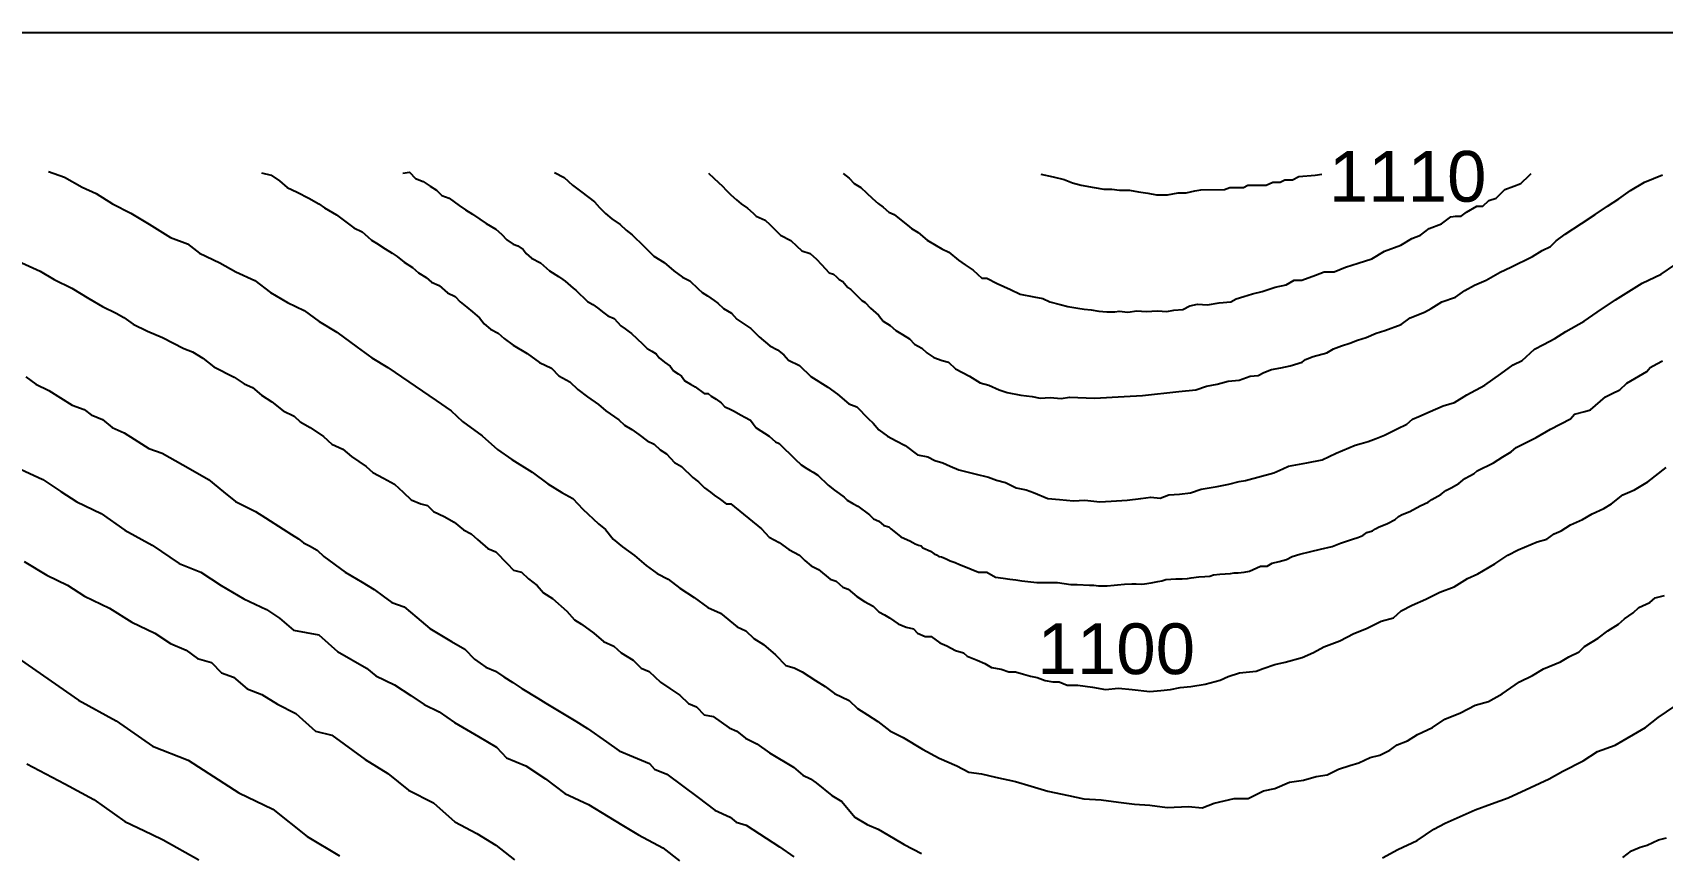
# Model space of a CAD drawing. Header units: millimetres. Extents: x 19067981 to 38137102, y 2652003 to 2652615.
# Drawn here: x 19068186.97 to 19068196.78, y 2652524.13 to 2652529.07 of the extents above; entities that cross this region are included whole.
import ezdxf

# ---------------------------------------------------------------- set-up
doc = ezdxf.new("R2010")
doc.units = ezdxf.units.MM
doc.styles.get("Standard").update_dxf_attribs({"font": 'arial.ttf'})

msp = doc.modelspace()

# ---------------------------------------------------------------- linework, layer by layer
for points in [[(19068173.8263, 2652529.0733), (19068202.3451, 2652529.0733), (19068202.3451, 2652508.8604), (19068173.8262, 2652508.8604), (19068173.8262, 2652529.0732)], [(19068187.063, 2652528.2381), (19068187.1595, 2652528.2035), (19068187.2656, 2652528.1425), (19068187.3497, 2652528.1043), (19068187.4486, 2652528.0425), (19068187.5588, 2652527.9863), (19068187.6689, 2652527.9196), (19068187.7985, 2652527.8412), (19068187.9008, 2652527.8026), (19068187.9716, 2652527.7456), (19068188.0954, 2652527.6878), (19068188.1903, 2652527.634), (19068188.3058, 2652527.5822), (19068188.3999, 2652527.5099), (19068188.5012, 2652527.4497), (19068188.6028, 2652527.4001), (19068188.6929, 2652527.3351), (19068188.7982, 2652527.27), (19068188.9205, 2652527.1806), (19068189.0089, 2652527.1159), (19068189.1054, 2652527.0577), (19068189.3973, 2652526.8585), (19068189.4862, 2652526.7979), (19068189.5547, 2652526.7337), (19068189.6732, 2652526.647), (19068189.7657, 2652526.5648), (19068189.8511, 2652526.5035), (19068189.9745, 2652526.4278), (19068190.0679, 2652526.3575), (19068190.1528, 2652526.3059), (19068190.2183, 2652526.2688), (19068190.279, 2652526.2052), (19068190.3733, 2652526.1171), (19068190.4151, 2652526.0832), (19068190.4614, 2652526.0248), (19068190.5171, 2652525.9778), (19068190.5901, 2652525.927), (19068190.6607, 2652525.8661), (19068190.727, 2652525.8173), (19068190.7928, 2652525.784), (19068190.8619, 2652525.7308), (19068190.9498, 2652525.6738), (19068191.0317, 2652525.614), (19068191.1073, 2652525.5801), (19068191.2072, 2652525.4967), (19068191.2591, 2652525.4725), (19068191.308, 2652525.4273), (19068191.3656, 2652525.3919), (19068191.4383, 2652525.3284), (19068191.5015, 2652525.2642), (19068191.5514, 2652525.2508), (19068191.5982, 2652525.2262), (19068191.6801, 2652525.1751), (19068191.7383, 2652525.1388), (19068191.7932, 2652525.0955), (19068191.8828, 2652525.0536), (19068191.9316, 2652525.0064), (19068191.9918, 2652524.9678), (19068192.0535, 2652524.9283), (19068192.1267, 2652524.8721), (19068192.2069, 2652524.8315), (19068192.3224, 2652524.7608), (19068192.4226, 2652524.7064), (19068192.5298, 2652524.6614), (19068192.6023, 2652524.6229), (19068192.6773, 2652524.6126), (19068192.7617, 2652524.5921), (19068192.883, 2652524.5659), (19068192.9769, 2652524.538), (19068193.0776, 2652524.508), (19068193.2021, 2652524.482), (19068193.2936, 2652524.4629), (19068193.3978, 2652524.4571), (19068193.5027, 2652524.4427), (19068193.5983, 2652524.4296), (19068193.6922, 2652524.4232), (19068193.7956, 2652524.4098), (19068193.9246, 2652524.417), (19068194.0069, 2652524.4088), (19068194.0784, 2652524.437), (19068194.1986, 2652524.4649), (19068194.2829, 2652524.4649), (19068194.3754, 2652524.5111), (19068194.4443, 2652524.525), (19068194.5318, 2652524.563), (19068194.6159, 2652524.574), (19068194.6915, 2652524.5956), (19068194.7594, 2652524.6074), (19068194.8262, 2652524.6403), (19068194.8956, 2652524.6618), (19068194.9484, 2652524.6782), (19068195.0183, 2652524.7114), (19068195.0748, 2652524.7243), (19068195.135, 2652524.7551), (19068195.1803, 2652524.7874), (19068195.2414, 2652524.8105), (19068195.3031, 2652524.8485), (19068195.3924, 2652524.891), (19068195.4669, 2652524.9413), (19068195.56, 2652524.9799), (19068195.6496, 2652525.0254), (19068195.7299, 2652525.0485), (19068195.8126, 2652525.0947), (19068195.9162, 2652525.1668), (19068195.9933, 2652525.2048), (19068196.0602, 2652525.2438), (19068196.1637, 2652525.2862), (19068196.2131, 2652525.3165), (19068196.2753, 2652525.3473), (19068196.3077, 2652525.3797), (19068196.3897, 2652525.4298), (19068196.4478, 2652525.474), (19068196.511, 2652525.513), (19068196.548, 2652525.5459), (19068196.5996, 2652525.5806), (19068196.6346, 2652525.614), (19068196.7009, 2652525.6437), (19068196.7333, 2652525.6715), (19068196.7883, 2652525.6853)], [(19068189.1951, 2652528.2282), (19068189.2356, 2652528.2324), (19068189.271, 2652528.1943), (19068189.3174, 2652528.1767), (19068189.3608, 2652528.1489), (19068189.3981, 2652528.1251), (19068189.4312, 2652528.0937), (19068189.4752, 2652528.0761), (19068189.5355, 2652528.0337), (19068189.5739, 2652528.0068), (19068189.6157, 2652527.9814), (19068189.6598, 2652527.95), (19068189.6979, 2652527.9248), (19068189.7545, 2652527.8905), (19068189.7887, 2652527.8595), (19068189.821, 2652527.8254), (19068189.8595, 2652527.8002), (19068189.8884, 2652527.7908), (19068189.9205, 2652527.7674), (19068189.9382, 2652527.7449), (19068189.97, 2652527.7153), (19068190.0246, 2652527.6886), (19068190.0433, 2652527.6714), (19068190.0786, 2652527.6406), (19068190.1329, 2652527.6046), (19068190.1592, 2652527.5871), (19068190.1733, 2652527.5778), (19068190.2055, 2652527.5502), (19068190.2218, 2652527.5362), (19068190.2378, 2652527.5225), (19068190.3068, 2652527.4553), (19068190.3397, 2652527.4379), (19068190.3677, 2652527.4174), (19068190.4061, 2652527.3871), (19068190.4285, 2652527.3695), (19068190.467, 2652527.353), (19068190.5087, 2652527.3088), (19068190.5341, 2652527.2902), (19068190.5586, 2652527.2723), (19068190.5723, 2652527.2623), (19068190.6379, 2652527.1994), (19068190.6668, 2652527.1717), (19068190.6938, 2652527.156), (19068190.7205, 2652527.1404), (19068190.7379, 2652527.1157), (19068190.7714, 2652527.0909), (19068190.8056, 2652527.0656), (19068190.8249, 2652527.0379), (19068190.8528, 2652527.0193), (19068190.8723, 2652527.0063), (19068190.8938, 2652526.9771), (19068190.9279, 2652526.9573), (19068190.9556, 2652526.9412), (19068191.01, 2652526.9018), (19068191.033, 2652526.9018), (19068191.0516, 2652526.885), (19068191.0814, 2652526.8683), (19068191.1124, 2652526.8453), (19068191.1329, 2652526.8218), (19068191.1621, 2652526.8082), (19068191.1856, 2652526.7972), (19068191.2319, 2652526.7719), (19068191.2538, 2652526.7599), (19068191.2883, 2652526.741), (19068191.3051, 2652526.7186), (19068191.3224, 2652526.6954), (19068191.4007, 2652526.6454), (19068191.4386, 2652526.6107), (19068191.4609, 2652526.6002), (19068191.5567, 2652526.5061), (19068191.5921, 2652526.4714), (19068191.6262, 2652526.451), (19068191.6467, 2652526.4387), (19068191.6659, 2652526.4272), (19068191.6932, 2652526.4101), (19068191.7555, 2652526.3489), (19068191.794, 2652526.3204), (19068191.8222, 2652526.2995), (19068191.8523, 2652526.2772), (19068191.8697, 2652526.2603), (19068191.9045, 2652526.2398), (19068191.9335, 2652526.2227), (19068192.0047, 2652526.1717), (19068192.0285, 2652526.1468), (19068192.0596, 2652526.1328), (19068192.0913, 2652526.1063), (19068192.12, 2652526.0982), (19068192.1322, 2652526.087), (19068192.1707, 2652526.0568), (19068192.1931, 2652526.0392), (19068192.214, 2652526.0294), (19068192.247, 2652526.014), (19068192.2652, 2652526.0055), (19068192.2784, 2652525.9963), (19068192.299, 2652525.9897), (19068192.3142, 2652525.9848), (19068192.3262, 2652525.9719), (19068192.3715, 2652525.9522), (19068192.3943, 2652525.9371), (19068192.4075, 2652525.9297), (19068192.4224, 2652525.9215), (19068192.4376, 2652525.9185), (19068192.4661, 2652525.9059), (19068192.4903, 2652525.8952), (19068192.5189, 2652525.8837), (19068192.5454, 2652525.873), (19068192.5724, 2652525.8621), (19068192.66, 2652525.8256), (19068192.7101, 2652525.8256), (19068192.7622, 2652525.7955), (19068192.8083, 2652525.7895), (19068192.8497, 2652525.7841), (19068192.8847, 2652525.7796), (19068192.9204, 2652525.7749), (19068193.0103, 2652525.7632), (19068193.0811, 2652525.7632), (19068193.1363, 2652525.7632), (19068193.2164, 2652525.7523), (19068193.2535, 2652525.7523), (19068193.3276, 2652525.7475), (19068193.3544, 2652525.7475), (19068193.3827, 2652525.7445), (19068193.4336, 2652525.7445), (19068193.4758, 2652525.7479), (19068193.497, 2652525.7497), (19068193.5394, 2652525.7532), (19068193.5827, 2652525.7555), (19068193.6095, 2652525.7555), (19068193.6433, 2652525.7538), (19068193.6595, 2652525.7553), (19068193.6997, 2652525.7623), (19068193.7399, 2652525.7693), (19068193.7641, 2652525.7735), (19068193.7886, 2652525.7817), (19068193.8486, 2652525.7871), (19068193.8865, 2652525.7871), (19068193.9171, 2652525.7876), (19068193.9403, 2652525.7931), (19068193.9869, 2652525.7982), (19068194.0228, 2652525.8007), (19068194.0524, 2652525.8022), (19068194.0738, 2652525.8098), (19068194.1124, 2652525.8136), (19068194.1452, 2652525.8161), (19068194.176, 2652525.8185), (19068194.1998, 2652525.8214), (19068194.222, 2652525.8214), (19068194.2589, 2652525.8272), (19068194.2904, 2652525.8322), (19068194.3575, 2652525.8621), (19068194.3975, 2652525.8621), (19068194.427, 2652525.8799), (19068194.4699, 2652525.8908), (19068194.5139, 2652525.902), (19068194.5479, 2652525.9211), (19068194.594, 2652525.9352), (19068194.6604, 2652525.9511), (19068194.7182, 2652525.9644), (19068194.7886, 2652525.9806), (19068194.8391, 2652526.0011), (19068194.9116, 2652526.0256), (19068194.9431, 2652526.034), (19068194.9731, 2652526.0474), (19068194.9969, 2652526.0647), (19068195.0308, 2652526.0748), (19068195.0486, 2652526.0877), (19068195.068, 2652526.0962), (19068195.1221, 2652526.1198), (19068195.1668, 2652526.1436), (19068195.1882, 2652526.1613), (19068195.21, 2652526.1734), (19068195.2552, 2652526.192), (19068195.3182, 2652526.2262), (19068195.3669, 2652526.2477), (19068195.3884, 2652526.2643), (19068195.4433, 2652526.2944), (19068195.4734, 2652526.3171), (19068195.5042, 2652526.3345), (19068195.55, 2652526.3604), (19068195.5868, 2652526.3899), (19068195.6168, 2652526.4057), (19068195.6439, 2652526.42), (19068195.6607, 2652526.4366), (19068195.7605, 2652526.4833), (19068195.8165, 2652526.5193), (19068195.865, 2652526.5504), (19068195.8953, 2652526.5759), (19068195.9722, 2652526.6142), (19068196.0157, 2652526.6358), (19068196.1024, 2652526.6868), (19068196.2233, 2652526.7491), (19068196.248, 2652526.7778), (19068196.3087, 2652526.7938), (19068196.3431, 2652526.8029), (19068196.4331, 2652526.8813), (19068196.4731, 2652526.9013), (19068196.5193, 2652526.9244), (19068196.5612, 2652526.9633), (19068196.6335, 2652527.005), (19068196.6822, 2652527.0331), (19068196.7015, 2652527.057), (19068196.7429, 2652527.0797), (19068196.7774, 2652527.0986)], [(19068190.1092, 2652528.2311), (19068190.1677, 2652528.2022), (19068190.2167, 2652528.1544), (19068190.2722, 2652528.1137), (19068190.3496, 2652528.0557), (19068190.3787, 2652528.0211), (19068190.4151, 2652527.9854), (19068190.4535, 2652527.9524), (19068190.503, 2652527.9185), (19068190.5393, 2652527.8838), (19068190.5754, 2652527.8555), (19068190.646, 2652527.7872), (19068190.7069, 2652527.7283), (19068190.7694, 2652527.6888), (19068190.8265, 2652527.6396), (19068190.8796, 2652527.6015), (19068190.9237, 2652527.5795), (19068190.9723, 2652527.5309), (19068190.9973, 2652527.5101), (19068191.0296, 2652527.4887), (19068191.07, 2652527.462), (19068191.0924, 2652527.4441), (19068191.1259, 2652527.4137), (19068191.1741, 2652527.3844), (19068191.2067, 2652527.3484), (19068191.2901, 2652527.2917), (19068191.3404, 2652527.243), (19068191.4042, 2652527.1892), (19068191.4503, 2652527.1635), (19068191.4879, 2652527.1334), (19068191.5174, 2652527.1025), (19068191.583, 2652527.0692), (19068191.6508, 2652527.0037), (19068191.7534, 2652526.9391), (19068191.8115, 2652526.8967), (19068191.8789, 2652526.8402), (19068191.9271, 2652526.8205), (19068191.9968, 2652526.7517), (19068192.0259, 2652526.7229), (19068192.0601, 2652526.6823), (19068192.113, 2652526.6448), (19068192.164, 2652526.6173), (19068192.219, 2652526.5876), (19068192.2923, 2652526.5333), (19068192.356, 2652526.5199), (19068192.3977, 2652526.4984), (19068192.4448, 2652526.4836), (19068192.4906, 2652526.465), (19068192.5416, 2652526.4424), (19068192.5908, 2652526.4308), (19068192.6385, 2652526.4174), (19068192.7207, 2652526.3986), (19068192.7687, 2652526.3804), (19068192.8227, 2652526.3652), (19068192.8871, 2652526.3328), (19068192.9463, 2652526.3213), (19068192.9922, 2652526.3049), (19068193.0777, 2652526.269), (19068193.147, 2652526.2641), (19068193.2311, 2652526.2548), (19068193.2996, 2652526.2593), (19068193.3908, 2652526.2485), (19068193.4593, 2652526.253), (19068193.555, 2652526.2592), (19068193.6366, 2652526.2701), (19068193.6972, 2652526.2781), (19068193.7527, 2652526.2712), (19068193.8048, 2652526.2906), (19068193.8689, 2652526.2965), (19068193.9363, 2652526.304), (19068193.9999, 2652526.3253), (19068194.0959, 2652526.3424), (19068194.1671, 2652526.355), (19068194.2285, 2652526.3721), (19068194.2676, 2652526.3788), (19068194.4369, 2652526.4241), (19068194.4923, 2652526.4485), (19068194.5265, 2652526.4635), (19068194.6364, 2652526.4845), (19068194.7288, 2652526.5021), (19068194.8118, 2652526.5426), (19068194.9266, 2652526.5904), (19068194.9638, 2652526.6006), (19068195.0052, 2652526.612), (19068195.0528, 2652526.6307), (19068195.1039, 2652526.6507), (19068195.1799, 2652526.6884), (19068195.2386, 2652526.7176), (19068195.2725, 2652526.7461), (19068195.3098, 2652526.7623), (19068195.3784, 2652526.7921), (19068195.4568, 2652526.8262), (19068195.5249, 2652526.8473), (19068195.6, 2652526.8935), (19068195.7082, 2652526.9512), (19068195.8034, 2652527.0199), (19068195.8775, 2652527.0734), (19068195.9315, 2652527.0998), (19068196.0062, 2652527.168), (19068196.0609, 2652527.1962), (19068196.1292, 2652527.2315), (19068196.1956, 2652527.2755), (19068196.3053, 2652527.3377), (19068196.3834, 2652527.3911), (19068196.4928, 2652527.4659), (19068196.6536, 2652527.5651), (19068196.7696, 2652527.6198), (19068196.8508, 2652527.6762)], [(19068191.0356, 2652528.227), (19068191.0675, 2652528.1976), (19068191.0959, 2652528.1714), (19068191.12, 2652528.1492), (19068191.1422, 2652528.1258), (19068191.1691, 2652528.0975), (19068191.2029, 2652528.0675), (19068191.231, 2652528.0426), (19068191.2709, 2652528.0177), (19068191.3036, 2652527.9867), (19068191.3229, 2652527.9684), (19068191.3755, 2652527.9438), (19068191.4053, 2652527.9184), (19068191.439, 2652527.8838), (19068191.4684, 2652527.8537), (19068191.5315, 2652527.8222), (19068191.5658, 2652527.7897), (19068191.5977, 2652527.7595), (19068191.6475, 2652527.7449), (19068191.6857, 2652527.7106), (19068191.7152, 2652527.6782), (19068191.7608, 2652527.6281), (19068191.7885, 2652527.6202), (19068191.8048, 2652527.6035), (19068191.8211, 2652527.587), (19068191.8446, 2652527.5757), (19068191.8729, 2652527.54), (19068191.8914, 2652527.5266), (19068191.9258, 2652527.4931), (19068191.9412, 2652527.4781), (19068191.9586, 2652527.4612), (19068191.9782, 2652527.4485), (19068192.0105, 2652527.4155), (19068192.0583, 2652527.3737), (19068192.0874, 2652527.3376), (19068192.1282, 2652527.3112), (19068192.1636, 2652527.2815), (19068192.2033, 2652527.2564), (19068192.2456, 2652527.2296), (19068192.2757, 2652527.1992), (19068192.3186, 2652527.1741), (19068192.3487, 2652527.1458), (19068192.3909, 2652527.1172), (19068192.4412, 2652527.0995), (19068192.4792, 2652527.0907), (19068192.5213, 2652527.0504), (19068192.6061, 2652527.0058), (19068192.671, 2652526.9652), (19068192.7221, 2652526.9514), (19068192.7837, 2652526.9238), (19068192.8319, 2652526.9068), (19068192.915, 2652526.8911), (19068192.9837, 2652526.8833), (19068193.0305, 2652526.8734), (19068193.0914, 2652526.8776), (19068193.1582, 2652526.872), (19068193.2082, 2652526.8797), (19068193.3577, 2652526.8727), (19068193.5375, 2652526.883), (19068193.6469, 2652526.8892), (19068193.8665, 2652526.9131), (19068193.969, 2652526.9242), (19068194.0332, 2652526.945), (19068194.097, 2652526.9567), (19068194.1633, 2652526.9758), (19068194.2295, 2652526.9808), (19068194.2946, 2652527.006), (19068194.3439, 2652527.0106), (19068194.3772, 2652527.0268), (19068194.4236, 2652527.0452), (19068194.48, 2652527.0567), (19068194.5361, 2652527.0681), (19068194.6076, 2652527.0907), (19068194.6281, 2652527.1052), (19068194.6745, 2652527.1246), (19068194.7561, 2652527.1464), (19068194.7969, 2652527.1694), (19068194.8457, 2652527.1892), (19068194.8953, 2652527.2037), (19068194.9402, 2652527.2226), (19068194.9937, 2652527.2382), (19068195.0532, 2652527.2647), (19068195.1054, 2652527.2805), (19068195.2039, 2652527.3169), (19068195.2571, 2652527.3562), (19068195.3444, 2652527.3917), (19068195.384, 2652527.4122), (19068195.4492, 2652527.4536), (19068195.5302, 2652527.4804), (19068195.5861, 2652527.5207), (19068195.6453, 2652527.5536), (19068195.7153, 2652527.5839), (19068195.7992, 2652527.6317), (19068195.8634, 2652527.6614), (19068195.9936, 2652527.7268), (19068196.0531, 2652527.7618), (19068196.1031, 2652527.7857), (19068196.1368, 2652527.8207), (19068196.1906, 2652527.8596), (19068196.2896, 2652527.925), (19068196.3719, 2652527.9793), (19068196.4454, 2652528.0279), (19068196.514, 2652528.0727), (19068196.5839, 2652528.1239), (19068196.6686, 2652528.1737), (19068196.776, 2652528.218)], [(19068191.8453, 2652528.2249), (19068191.8823, 2652528.1965), (19068191.9119, 2652528.1656), (19068191.9524, 2652528.1403), (19068191.9854, 2652528.1095), (19068192.0228, 2652528.0746), (19068192.0557, 2652528.0439), (19068192.0873, 2652528.0235), (19068192.1214, 2652527.9935), (19068192.1536, 2652527.9791), (19068192.1855, 2652527.953), (19068192.2329, 2652527.9144), (19068192.258, 2652527.8939), (19068192.2978, 2652527.8709), (19068192.352, 2652527.8236), (19068192.4054, 2652527.7912), (19068192.4386, 2652527.771), (19068192.4823, 2652527.7524), (19068192.5396, 2652527.7031), (19068192.5809, 2652527.6758), (19068192.6289, 2652527.644), (19068192.6794, 2652527.5956), (19068192.7108, 2652527.5956), (19068192.7718, 2652527.5635), (19068192.8528, 2652527.5265), (19068192.9114, 2652527.4997), (19068192.993, 2652527.4832), (19068193.0468, 2652527.4722), (19068193.0891, 2652527.4533), (19068193.1509, 2652527.4376), (19068193.1978, 2652527.4254), (19068193.2582, 2652527.4152), (19068193.2953, 2652527.4088), (19068193.3378, 2652527.4052), (19068193.3851, 2652527.3963), (19068193.4318, 2652527.3919), (19068193.4797, 2652527.3919), (19068193.5072, 2652527.3966), (19068193.559, 2652527.3918), (19068193.6139, 2652527.3983), (19068193.6695, 2652527.3942), (19068193.7382, 2652527.3993), (19068193.7927, 2652527.3952), (19068193.8359, 2652527.4031), (19068193.8894, 2652527.4075), (19068193.9317, 2652527.4288), (19068193.9787, 2652527.4391), (19068194.0377, 2652527.4357), (19068194.1084, 2652527.4463), (19068194.1793, 2652527.4525), (19068194.2113, 2652527.472), (19068194.2562, 2652527.4858), (19068194.3093, 2652527.5019), (19068194.3682, 2652527.5151), (19068194.4447, 2652527.5414), (19068194.5123, 2652527.5555), (19068194.5596, 2652527.5844), (19068194.6052, 2652527.5827), (19068194.6879, 2652527.6139), (19068194.7406, 2652527.6338), (19068194.7999, 2652527.6338), (19068194.8679, 2652527.6614), (19068194.9454, 2652527.6857), (19068195.0282, 2652527.7117), (19068195.1042, 2652527.7585), (19068195.2028, 2652527.794), (19068195.2687, 2652527.8334), (19068195.3208, 2652527.8547), (19068195.3732, 2652527.8939), (19068195.4473, 2652527.9217), (19068195.5023, 2652527.9636), (19068195.5301, 2652527.968), (19068195.5657, 2652527.968), (19068195.598, 2652527.9923), (19068195.6599, 2652528.0295), (19068195.6946, 2652528.0295), (19068195.7313, 2652528.0631), (19068195.776, 2652528.0777), (19068195.8275, 2652528.1287), (19068195.8814, 2652528.149), (19068195.9235, 2652528.1648), (19068195.9766, 2652528.2159), (19068195.9865, 2652528.2256)], [(19068186.8799, 2652527.6985), (19068187.0138, 2652527.6384), (19068187.0974, 2652527.5878), (19068187.2045, 2652527.5343), (19068187.3068, 2652527.4735), (19068187.3877, 2652527.4255), (19068187.4698, 2652527.3849), (19068187.5177, 2652527.3588), (19068187.5724, 2652527.3191), (19068187.6582, 2652527.2765), (19068187.7504, 2652527.2386), (19068187.8768, 2652527.1732), (19068187.9304, 2652527.1525), (19068187.9914, 2652527.1133), (19068188.0582, 2652527.0621), (19068188.1807, 2652527.0002), (19068188.2418, 2652526.9594), (19068188.2919, 2652526.9381), (19068188.3443, 2652526.8921), (19068188.4067, 2652526.852), (19068188.4752, 2652526.7968), (19068188.5426, 2652526.7646), (19068188.5784, 2652526.7318), (19068188.6388, 2652526.6973), (19068188.7174, 2652526.6428), (19068188.768, 2652526.5968), (19068188.8349, 2652526.5663), (19068188.8861, 2652526.5226), (19068188.9751, 2652526.4629), (19068189.0148, 2652526.4261), (19068189.0799, 2652526.3916), (19068189.1457, 2652526.3567), (19068189.1976, 2652526.3073), (19068189.246, 2652526.2611), (19068189.3036, 2652526.2382), (19068189.3445, 2652526.2279), (19068189.3808, 2652526.1922), (19068189.4441, 2652526.1617), (19068189.5055, 2652526.1274), (19068189.5602, 2652526.0802), (19068189.6063, 2652526.0567), (19068189.6443, 2652526.0233), (19068189.7077, 2652525.9677), (19068189.7562, 2652525.9476), (19068189.823, 2652525.8785), (19068189.8621, 2652525.8382), (19068189.9094, 2652525.8256), (19068189.9516, 2652525.7855), (19068190.0035, 2652525.7464), (19068190.0415, 2652525.7016), (19068190.0974, 2652525.6682), (19068190.1834, 2652525.5908), (19068190.2284, 2652525.5402), (19068190.271, 2652525.5137), (19068190.3449, 2652525.4598), (19068190.4025, 2652525.4097), (19068190.4647, 2652525.3804), (19068190.5097, 2652525.3413), (19068190.5822, 2652525.2976), (19068190.6291, 2652525.2482), (19068190.6781, 2652525.2281), (19068190.7461, 2652525.1642), (19068190.8019, 2652525.1268), (19068190.8627, 2652525.0862), (19068190.915, 2652525.0368), (19068190.9628, 2652525.0161), (19068191.0101, 2652524.9678), (19068191.0625, 2652524.9568), (19068191.1593, 2652524.8886), (19068191.2064, 2652524.8693), (19068191.2586, 2652524.827), (19068191.3266, 2652524.7925), (19068191.4029, 2652524.7397), (19068191.5477, 2652524.653), (19068191.6026, 2652524.6046), (19068191.65, 2652524.583), (19068191.6833, 2652524.5585), (19068191.7776, 2652524.4814), (19068191.8368, 2652524.446), (19068191.9162, 2652524.352), (19068191.9909, 2652524.3084), (19068192.0555, 2652524.2789), (19068192.1484, 2652524.2251), (19068192.2137, 2652524.1873), (19068192.3167, 2652524.1336)], [(19068186.9263, 2652527.0009), (19068186.9863, 2652526.9572), (19068187.0654, 2652526.9185), (19068187.2057, 2652526.8315), (19068187.2771, 2652526.8046), (19068187.3209, 2652526.7732), (19068187.3882, 2652526.7448), (19068187.4471, 2652526.6978), (19068187.5181, 2652526.6655), (19068187.5798, 2652526.6256), (19068187.6666, 2652526.5696), (19068187.7464, 2652526.5422), (19068187.8711, 2652526.472), (19068187.9324, 2652526.4375), (19068188.0272, 2652526.3841), (19068188.1171, 2652526.3105), (19068188.1886, 2652526.2519), (19068188.3098, 2652526.1919), (19068188.3701, 2652526.1541), (19068188.4766, 2652526.0851), (19068188.5256, 2652526.0533), (19068188.5675, 2652526.0262), (19068188.5987, 2652526.0023), (19068188.6336, 2652525.9838), (19068188.6803, 2652525.959), (19068188.7209, 2652525.9206), (19068188.8495, 2652525.8264), (19068188.9506, 2652525.7655), (19068189.0234, 2652525.7216), (19068189.078, 2652525.6818), (19068189.1299, 2652525.644), (19068189.2035, 2652525.6174), (19068189.2803, 2652525.5529), (19068189.3591, 2652525.4868), (19068189.4884, 2652525.4099), (19068189.5687, 2652525.3621), (19068189.6262, 2652525.3036), (19068189.6945, 2652525.2552), (19068189.7525, 2652525.2311), (19068189.804, 2652525.1972), (19068189.857, 2652525.1623), (19068189.9126, 2652525.1257), (19068190.0088, 2652525.067), (19068190.0564, 2652525.038), (19068190.2367, 2652524.9286), (19068190.307, 2652524.8859), (19068190.4224, 2652524.8044), (19068190.4978, 2652524.7511), (19068190.5836, 2652524.7151), (19068190.6807, 2652524.6745), (19068190.7098, 2652524.6399), (19068190.7851, 2652524.6101), (19068190.973, 2652524.4696), (19068191.074, 2652524.3941), (19068191.1663, 2652524.3523), (19068191.2026, 2652524.3215), (19068191.262, 2652524.3039), (19068191.3027, 2652524.2775), (19068191.4631, 2652524.1737), (19068191.5483, 2652524.1132)], [(19068186.7862, 2652526.4962), (19068187.0284, 2652526.383), (19068187.1378, 2652526.3117), (19068187.2333, 2652526.2495), (19068187.3796, 2652526.1795), (19068187.5229, 2652526.0798), (19068187.6864, 2652525.9878), (19068187.8499, 2652525.8786), (19068187.9811, 2652525.8257), (19068188.1027, 2652525.7468), (19068188.2385, 2652525.6663), (19068188.3744, 2652525.6019), (19068188.4527, 2652525.549), (19068188.5379, 2652525.4766), (19068188.691, 2652525.4501), (19068188.803, 2652525.3487), (19068188.9769, 2652525.2481), (19068189.0342, 2652525.2031), (19068189.1454, 2652525.148), (19068189.243, 2652525.0837), (19068189.3233, 2652525.0308), (19068189.4137, 2652524.985), (19068189.5067, 2652524.9212), (19068189.6503, 2652524.8373), (19068189.7589, 2652524.7738), (19068189.8189, 2652524.7086), (19068189.9352, 2652524.6601), (19068190.0539, 2652524.5817), (19068190.1717, 2652524.4942), (19068190.3123, 2652524.4288), (19068190.4312, 2652524.3563), (19068190.5129, 2652524.3065), (19068190.6137, 2652524.2451), (19068190.7598, 2652524.1669), (19068190.8599, 2652524.089)], [(19068186.809, 2652525.3594), (19068187.034, 2652525.203), (19068187.2441, 2652525.0568), (19068187.4704, 2652524.9312), (19068187.6893, 2652524.7788), (19068187.9042, 2652524.6946), (19068188.2094, 2652524.498), (19068188.4134, 2652524.4004), (19068188.6202, 2652524.236), (19068188.815, 2652524.1197)], [(19068195.0921, 2652524.1069), (19068195.1829, 2652524.1564), (19068195.3001, 2652524.2108), (19068195.4014, 2652524.2793), (19068195.4694, 2652524.3148), (19068195.6497, 2652524.3955), (19068195.7479, 2652524.4316), (19068195.848, 2652524.4683), (19068195.982, 2652524.5301), (19068196.0946, 2652524.5819), (19068196.1761, 2652524.6294), (19068196.2995, 2652524.6918), (19068196.3854, 2652524.748), (19068196.4913, 2652524.7852), (19068196.6745, 2652524.892), (19068196.7502, 2652524.9523), (19068196.8502, 2652525.019)], [(19068186.9325, 2652524.672), (19068187.1624, 2652524.5531), (19068187.337, 2652524.4591), (19068187.5225, 2652524.3255), (19068187.6826, 2652524.2492), (19068187.7537, 2652524.2154), (19068187.9686, 2652524.0945)], [(19068196.5381, 2652524.1082), (19068196.5893, 2652524.1485), (19068196.6413, 2652524.1723), (19068196.6844, 2652524.1834), (19068196.7516, 2652524.2154), (19068196.7998, 2652524.2276)]]:
    msp.add_lwpolyline(points)
at = {"color": 61}
for points in [[(19068188.3454, 2652528.2288), (19068188.4035, 2652528.2145), (19068188.4526, 2652528.1821), (19068188.5001, 2652528.1406), (19068188.559, 2652528.1127), (19068188.6299, 2652528.0773), (19068188.6896, 2652528.0419), (19068188.7243, 2652528.0178), (19068188.7963, 2652527.9761), (19068188.845, 2652527.9398), (19068188.901, 2652527.8981), (19068188.9518, 2652527.8737), (19068188.9852, 2652527.8441), (19068189.0081, 2652527.8239), (19068189.0364, 2652527.8059), (19068189.0901, 2652527.7718), (19068189.1307, 2652527.746), (19068189.1619, 2652527.7262), (19068189.2034, 2652527.692), (19068189.2533, 2652527.6593), (19068189.2906, 2652527.6268), (19068189.3355, 2652527.5996), (19068189.3675, 2652527.5719), (19068189.4144, 2652527.5509), (19068189.4638, 2652527.5081), (19068189.5116, 2652527.4847), (19068189.5417, 2652527.4531), (19068189.5809, 2652527.4207), (19068189.6147, 2652527.3927), (19068189.658, 2652527.3568), (19068189.6844, 2652527.3205), (19068189.7232, 2652527.2885), (19068189.7695, 2652527.2646), (19068189.8054, 2652527.2322), (19068189.8606, 2652527.1928), (19068189.9438, 2652527.1431), (19068190.0188, 2652527.0882), (19068190.0908, 2652527.053), (19068190.1338, 2652527.0076), (19068190.2017, 2652526.9708), (19068190.249, 2652526.9245), (19068190.3079, 2652526.8812), (19068190.3734, 2652526.8354), (19068190.4179, 2652526.7972), (19068190.4951, 2652526.7429), (19068190.53, 2652526.7114), (19068190.5744, 2652526.6851), (19068190.616, 2652526.6546), (19068190.6667, 2652526.6173), (19068190.7075, 2652526.5965), (19068190.7448, 2652526.5621), (19068190.7816, 2652526.5377), (19068190.8314, 2652526.4871), (19068190.8729, 2652526.4623), (19068190.9406, 2652526.3966), (19068190.9755, 2652526.3703), (19068191.0104, 2652526.3335), (19068191.0464, 2652526.3075), (19068191.0704, 2652526.29), (19068191.1069, 2652526.2635), (19068191.1421, 2652526.238), (19068191.1702, 2652526.238), (19068191.3539, 2652526.0878), (19068191.4011, 2652526.0372), (19068191.4606, 2652526.0051), (19068191.5182, 2652525.9629), (19068191.5839, 2652525.9279), (19068191.6141, 2652525.8958), (19068191.6526, 2652525.8637), (19068191.6979, 2652525.8423), (19068191.7666, 2652525.7842), (19068191.8032, 2652525.772), (19068191.8445, 2652525.7355), (19068191.8764, 2652525.7243), (19068191.9286, 2652525.6803), (19068191.9744, 2652525.6492), (19068192.0265, 2652525.6219), (19068192.0596, 2652525.5874), (19068192.0937, 2652525.5689), (19068192.1251, 2652525.5519), (19068192.1762, 2652525.5161), (19068192.2258, 2652525.4947), (19068192.2692, 2652525.4859), (19068192.293, 2652525.4582), (19068192.3383, 2652525.4383), (19068192.3758, 2652525.4383), (19068192.4281, 2652525.4012), (19068192.47, 2652525.3832), (19068192.5216, 2652525.354), (19068192.5708, 2652525.3409), (19068192.5922, 2652525.3209), (19068192.6518, 2652525.2958), (19068192.6988, 2652525.2761), (19068192.7375, 2652525.2516), (19068192.7969, 2652525.2433), (19068192.8437, 2652525.2263), (19068192.8831, 2652525.2263), (19068192.9304, 2652525.2122), (19068192.9722, 2652525.1996), (19068193.0134, 2652525.1931), (19068193.0621, 2652525.1746), (19068193.1083, 2652525.1668), (19068193.1463, 2652525.1668), (19068193.1945, 2652525.1469), (19068193.2583, 2652525.1454), (19068193.3467, 2652525.1351), (19068193.4251, 2652525.1195), (19068193.503, 2652525.1278), (19068193.5858, 2652525.1195), (19068193.6911, 2652525.109), (19068193.7575, 2652525.1151), (19068193.8154, 2652525.1205), (19068193.8734, 2652525.1321), (19068193.9381, 2652525.1375), (19068194.0238, 2652525.1531), (19068194.1156, 2652525.1755), (19068194.1624, 2652525.1984), (19068194.2315, 2652525.2202), (19068194.3304, 2652525.2314), (19068194.3737, 2652525.246), (19068194.4436, 2652525.2696), (19068194.5064, 2652525.2837), (19068194.6077, 2652525.3123), (19068194.6759, 2652525.3425), (19068194.7377, 2652525.3765), (19068194.8344, 2652525.4138), (19068194.9196, 2652525.4566), (19068194.996, 2652525.4882), (19068195.0839, 2652525.5308), (19068195.1584, 2652525.5522), (19068195.2042, 2652525.593), (19068195.2704, 2652525.6281), (19068195.3522, 2652525.6636), (19068195.4372, 2652525.7062), (19068195.5229, 2652525.7383), (19068195.6022, 2652525.7874), (19068195.6655, 2652525.8171), (19068195.7671, 2652525.8767), (19068195.8455, 2652525.9292), (19068195.9088, 2652525.9609), (19068196.0219, 2652526.0093), (19068196.0803, 2652526.0258), (19068196.1251, 2652526.056), (19068196.1675, 2652526.0759), (19068196.2235, 2652526.1104), (19068196.2958, 2652526.1433), (19068196.3538, 2652526.1778), (19068196.4229, 2652526.2089), (19068196.4696, 2652526.2376), (19068196.5385, 2652526.291), (19068196.6091, 2652526.3226), (19068196.6889, 2652526.3707), (19068196.7996, 2652526.4556)], [(19068193.0362, 2652528.2222), (19068193.1091, 2652528.2049), (19068193.1766, 2652528.1889), (19068193.2256, 2652528.1688), (19068193.2786, 2652528.1546), (19068193.3573, 2652528.141), (19068193.4144, 2652528.1311), (19068193.463, 2652528.1311), (19068193.5087, 2652528.1241), (19068193.568, 2652528.1241), (19068193.6236, 2652528.1152), (19068193.68, 2652528.1062), (19068193.7314, 2652528.0979), (19068193.7985, 2652528.0979), (19068193.862, 2652528.1099), (19068193.9098, 2652528.1099), (19068193.9617, 2652528.1204), (19068193.9983, 2652528.1278), (19068194.1409, 2652528.1283), (19068194.1718, 2652528.1408), (19068194.2552, 2652528.1408), (19068194.282, 2652528.156), (19068194.3909, 2652528.156), (19068194.4318, 2652528.1728), (19068194.4764, 2652528.1728), (19068194.5047, 2652528.187), (19068194.5504, 2652528.1864), (19068194.5871, 2652528.2069), (19068194.6862, 2652528.2158), (19068194.7269, 2652528.2212)], [(19068186.9174, 2652525.8912), (19068187.0542, 2652525.809), (19068187.1781, 2652525.7475), (19068187.2809, 2652525.681), (19068187.4314, 2652525.6089), (19068187.5651, 2652525.5262), (19068187.7039, 2652525.4583), (19068187.7974, 2652525.3968), (19068187.8924, 2652525.3573), (19068187.9601, 2652525.3061), (19068188.0437, 2652525.2818), (19068188.1045, 2652525.2196), (19068188.176, 2652525.1953), (19068188.2582, 2652525.1236), (19068188.3472, 2652525.0902), (19068188.4422, 2652525.0318), (19068188.5525, 2652524.9752), (19068188.6711, 2652524.869), (19068188.7679, 2652524.8459), (19068188.9686, 2652524.6987), (19068189.1056, 2652524.614), (19068189.2295, 2652524.5153), (19068189.381, 2652524.4389), (19068189.5094, 2652524.3243), (19068189.641, 2652524.2543), (19068189.755, 2652524.183), (19068189.8669, 2652524.0952)]]:
    msp.add_lwpolyline(points, dxfattribs=at)

# ---------------------------------------------------------------- texts
at = {"char_height": 0.30537, "attachment_point": 1}
for s, insert in [('1110', (19068194.7683, 2652528.361)), ('1100', (19068193.0148, 2652525.518))]:
    msp.add_mtext(s, dxfattribs=dict(at, insert=insert))

doc.saveas('drawing.dxf')
